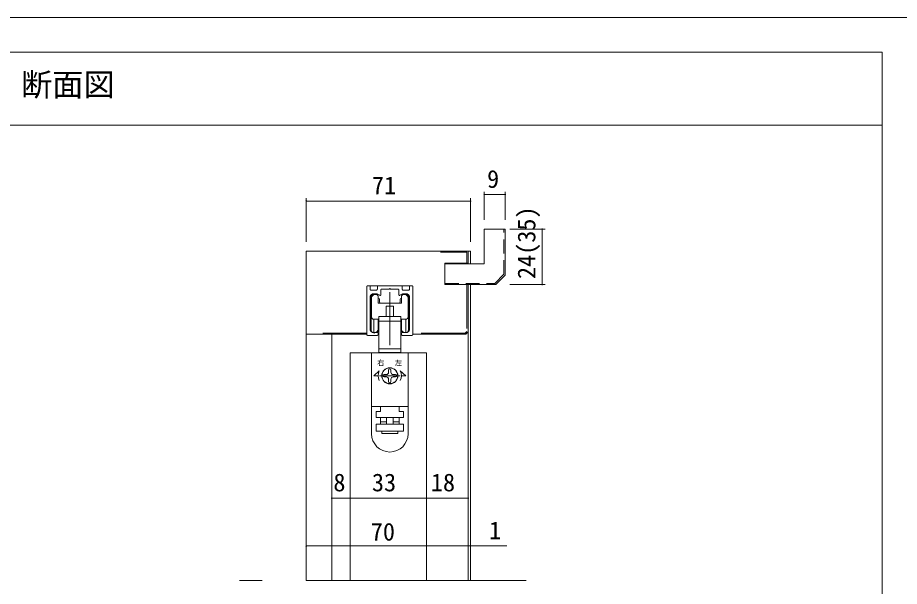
# Model space of a CAD drawing. Units: millimetres on the paper, enlarged 10 times, with parts at other scales. Extents: x -2000 to 2000, y -1385 to 1385.
# Drawn here: x -867 to 405, y 564 to 1385 of the extents above; entities that cross this region are included whole.
import ezdxf
from ezdxf.enums import TextEntityAlignment as Align

# ---------------------------------------------------------------- set-up
doc = ezdxf.new("R2010")
doc.units = ezdxf.units.MM
doc.header["$LTSCALE"] = 10
for name, pattern in [('USER2', [9.525, 6.35, -3.175]), ('USER3', [31.75, 15.875, -3.175, 3.175, -3.175, 3.175, -3.175]), ('USER4', [50.8, 31.75, -6.35, 6.35, -6.35]), ('USER9', [3, 2, -1])]:
    doc.linetypes.add(name, pattern=pattern)
doc.layers.add('1-1_0', color=7, linetype='Continuous', lineweight=20)
doc.layers.add('2-0_18', color=7, linetype='Continuous', lineweight=20)
doc.styles.add('ＭＳ ゴシック', font='')
doc.styles.get('ＭＳ ゴシック').set_extended_font_data('MS Gothic')

msp = doc.modelspace()

# ---------------------------------------------------------------- linework, layer by layer
at = {"layer": '1-1_0'}
for p, q in [((-1950, 1335), (380, 1335)), ((380, -67.5), (380, 1335)), ((-1950, 1230), (380, 1230))]:
    msp.add_line(p, q, dxfattribs=at)
msp.add_lwpolyline([(-2000, -1385), (2000, -1385), (2000, 1385), (-2000, 1385)], close=True, dxfattribs=at)
at = {"layer": '2-0_18', "color": 4, "lineweight": 9}
for p, q in [((-193.62, 1093.25), (-193.62, 1133.84)), ((-193.62, 1093.25), (-193.62, 1133.8)), ((-163.62, 1093.25), (-163.62, 1133.8)), ((-450.29, 1061.59), (-450.29, 1124.53)), ((-450.29, 1120.36), (-213.62, 1120.36)), ((-213.62, 1061.59), (-213.62, 1124.53)), ((-193.62, 1129.63), (-163.62, 1129.63)), ((-156.85, 1079.92), (-105.98, 1079.92)), ((-110.15, 999.92), (-110.15, 1079.92)), ((-156.85, 999.92), (-105.98, 999.92))]:
    msp.add_line(p, q, dxfattribs=at)
at = {"layer": '2-0_18'}
for p, q in [((-193.62, 1029.92), (-193.62, 1079.92)), ((-163.62, 1079.92), (-193.62, 1079.92)), ((-163.62, 1013.22), (-163.62, 1079.92)), ((-450.29, 1048.25), (-216.96, 1048.25)), ((-450.29, 1048.25), (-450.29, 572.77)), ((-216.96, 1048.25), (-216.96, 1030.92)), ((-213.62, 1048.25), (-216.96, 1048.25)), ((-216.96, 1048.25), (-216.96, 1030.92)), ((-213.62, 1048.25), (-213.62, 1029.92)), ((-250.29, 1030.92), (-216.96, 1030.92)), ((-250.29, 1030.92), (-250.29, 999.92)), ((-250.29, 1029.92), (-250.29, 999.92)), ((-250.29, 1029.92), (-193.62, 1029.92)), ((-163.62, 1013.22), (-176.92, 999.92)), ((-363.21, 928.26), (-363.21, 996.59)), ((-361.54, 998.26), (-299.87, 998.26)), ((-296.54, 996.59), (-296.54, 928.26)), ((-250.29, 999.92), (-216.96, 999.92)), ((-250.29, 999.92), (-176.92, 999.92)), ((-216.96, 999.92), (-216.96, 931.59)), ((-216.96, 999.92), (-216.96, 572.77)), ((-213.62, 999.92), (-213.62, 572.77)), ((-356.21, 981.56), (-356.21, 953.25)), ((-353.36, 985.1), (-355.72, 982.74)), ((-352.19, 985.59), (-349.88, 985.59)), ((-346.54, 973.25), (-346.54, 982.25)), ((-313.21, 982.25), (-313.21, 973.25)), ((-309.88, 985.59), (-307.57, 985.59)), ((-306.39, 985.1), (-304.03, 982.74)), ((-303.54, 981.56), (-303.54, 953.25)), ((-357.21, 978.59), (-357.21, 933.92)), ((-313.21, 973.25), (-346.54, 973.25)), ((-344.88, 978.59), (-344.88, 974.92)), ((-335.21, 968.59), (-335.21, 953.93)), ((-324.54, 968.59), (-335.21, 968.59)), ((-324.54, 953.93), (-324.54, 968.59)), ((-314.88, 978.59), (-314.88, 974.92)), ((-302.54, 978.59), (-302.54, 933.92)), ((-314.02, 947.25), (-314.02, 953.93)), ((-346.54, 949.92), (-352.88, 949.92)), ((-345.73, 947.25), (-314.02, 947.25)), ((-345.73, 947.25), (-345.73, 906.92)), ((-314.02, 906.92), (-314.02, 947.25)), ((-313.21, 949.92), (-306.88, 949.92)), ((-347.82, 932.25), (-345.73, 932.25)), ((-314.02, 932.25), (-311.93, 932.25)), ((-220.29, 928.25), (-216.96, 931.59)), ((-363.21, 928.25), (-450.29, 928.25)), ((-413.62, 928.25), (-413.62, 572.77)), ((-296.54, 928.25), (-256.96, 928.25)), ((-220.29, 928.25), (-266.96, 928.25)), ((-216.96, 923.25), (-216.96, 730.88)), ((-314.02, 901.92), (-314.02, 906.92)), ((-386.96, 901.59), (-386.96, 572.77)), ((-386.96, 901.59), (-276.96, 901.59)), ((-345.73, 901.92), (-314.02, 901.92)), ((-343.18, 901.92), (-343.18, 901.59)), ((-316.52, 901.59), (-316.52, 901.92)), ((-276.96, 901.59), (-276.96, 572.77)), ((-356.21, 784.59), (-356.21, 823.92)), ((-303.54, 784.59), (-303.54, 823.92)), ((-413.62, 789.77), (-413.62, 730.88)), ((-386.96, 789.77), (-386.96, 730.88)), ((-386.96, 789.77), (-386.96, 730.88)), ((-276.96, 789.77), (-276.96, 730.88)), ((-276.96, 789.77), (-276.96, 730.88)), ((-386.96, 691.76), (-413.62, 691.76)), ((-276.96, 691.76), (-386.96, 691.76)), ((-276.96, 691.76), (-216.96, 691.76)), ((-450.29, 677.45), (-450.29, 618.56)), ((-216.96, 677.45), (-216.96, 618.56)), ((-216.96, 677.45), (-216.96, 618.56)), ((-213.62, 677.45), (-213.62, 618.56)), ((-213.62, 677.45), (-213.62, 618.56)), ((-216.96, 622.73), (-450.29, 622.73)), ((-160.97, 622.73), (-216.96, 622.73))]:
    msp.add_line(p, q, dxfattribs=at)
at = {"layer": '2-0_18', "linetype": 'USER9'}
for p, q in [((-165.29, 1014.89), (-165.29, 1079.92)), ((-165.29, 1014.89), (-178.59, 1001.59)), ((-250.29, 1001.59), (-178.59, 1001.59))]:
    msp.add_line(p, q, dxfattribs=at)
at = {"layer": '2-0_18', "linetype": 'USER2'}
for p, q in [((-256.96, 1046.59), (-218.62, 1046.59)), ((-218.62, 1046.59), (-218.62, 1030.92)), ((-218.62, 999.92), (-218.62, 932.28)), ((-363.21, 929.92), (-450.29, 929.92)), ((-220.98, 929.92), (-296.54, 929.92)), ((-220.98, 929.92), (-218.62, 932.28))]:
    msp.add_line(p, q, dxfattribs=at)
at = {"layer": '2-0_18', "color": 6, "linetype": 'USER3', "lineweight": 18}
for p, q in [((-361.54, 998.26), (-359.87, 998.26)), ((-358.21, 996.59), (-358.21, 993.26)), ((-347.87, 993.26), (-347.87, 996.59)), ((-342.87, 985.24), (-342.87, 992.26)), ((-316.87, 992.26), (-316.87, 985.24)), ((-311.87, 996.59), (-311.87, 993.26)), ((-301.54, 993.26), (-301.54, 996.59)), ((-299.87, 998.26), (-298.21, 998.26)), ((-358.21, 981.59), (-358.21, 935.59)), ((-356.54, 991.59), (-349.54, 991.59)), ((-310.21, 991.59), (-303.21, 991.59)), ((-301.54, 935.59), (-301.54, 981.59)), ((-353.21, 930.59), (-347.54, 930.59)), ((-346.54, 929.59), (-346.54, 928.26)), ((-313.21, 928.26), (-313.21, 929.59)), ((-312.21, 930.59), (-306.54, 930.59)), ((-348.21, 926.59), (-361.54, 926.59)), ((-298.21, 926.59), (-311.54, 926.59))]:
    msp.add_line(p, q, dxfattribs=at)
at = {"layer": '2-0_18', "lineweight": 18}
for p, q in [((-356.87, 934.59), (-356.87, 981.26)), ((-302.87, 934.59), (-302.87, 981.26)), ((-352.89, 930.59), (-352.87, 949.92)), ((-346.54, 935.59), (-346.54, 949.92)), ((-346.54, 946.26), (-345.73, 946.26)), ((-313.21, 946.26), (-314.02, 946.26)), ((-313.21, 935.59), (-313.21, 949.92)), ((-306.86, 930.59), (-306.88, 949.92)), ((-352.87, 930.59), (-351.54, 930.59)), ((-306.87, 930.59), (-308.21, 930.59)), ((-356.21, 901.59), (-356.21, 823.92)), ((-303.54, 901.59), (-356.21, 901.59)), ((-303.54, 901.59), (-303.54, 823.92)), ((-352.97, 868.25), (-345, 875.25)), ((-352.97, 868.25), (-346.54, 868.25)), ((-344.76, 868.25), (-314.99, 868.25)), ((-334.88, 869.92), (-338.21, 869.92)), ((-338.21, 866.59), (-334.88, 866.59)), ((-331.54, 876.59), (-331.54, 873.25)), ((-328.21, 873.25), (-328.21, 876.59)), ((-321.54, 869.92), (-324.88, 869.92)), ((-324.88, 866.59), (-321.54, 866.59)), ((-306.78, 868.25), (-314.75, 875.25)), ((-306.78, 868.25), (-313.21, 868.25)), ((-331.54, 863.25), (-331.54, 859.92)), ((-328.21, 859.92), (-328.21, 863.25)), ((-303.54, 823.92), (-356.21, 823.92)), ((-343.21, 816.59), (-349.54, 816.59)), ((-349.54, 816.59), (-349.54, 814.92)), ((-343.21, 816.59), (-343.21, 823.92)), ((-316.54, 823.92), (-316.54, 816.59)), ((-310.21, 816.59), (-316.54, 816.59)), ((-310.21, 814.92), (-310.21, 816.59)), ((-310.21, 814.92), (-310.21, 808.25)), ((-343.21, 801.59), (-343.21, 808.25)), ((-343.21, 801.59), (-334.88, 801.59)), ((-343.21, 798.25), (-343.21, 801.59)), ((-334.88, 808.25), (-334.88, 798.25)), ((-324.88, 808.25), (-324.88, 798.25)), ((-316.54, 808.25), (-316.54, 801.59)), ((-349.54, 788.25), (-349.54, 798.25)), ((-349.54, 798.25), (-310.21, 798.25)), ((-341.54, 788.25), (-341.54, 784.92))]:
    msp.add_line(p, q, dxfattribs=at)
at = {"layer": '2-0_18', "color": 3, "linetype": 'USER4', "lineweight": 18}
msp.add_line((-329.87, 988.99), (-329.87, 912.32), dxfattribs=at)
at = {"layer": '2-0_18', "color": 2, "lineweight": 18}
msp.add_line((-352.22, 931.39), (-352.22, 929.45), dxfattribs=at)
at = {"layer": '2-0_18', "linetype": 'USER4'}
msp.add_line((-133.08, 572.77), (-546.42, 572.77), dxfattribs=at)
at = {"layer": '2-0_18', "color": 6, "linetype": 'USER3', "lineweight": 18}
for points in [[(-346.21, 998.26), (-329.87, 998.26), (-313.54, 998.26)], [(-341.87, 993.26), (-330.87, 993.26), (-329.87, 994.26), (-328.87, 993.26), (-317.87, 993.26)], [(-344.37, 984.38), (-348.21, 986.59), (-353.21, 986.59)], [(-306.54, 986.59), (-311.54, 986.59), (-315.37, 984.38)]]:
    msp.add_lwpolyline(points, dxfattribs=at)
at = {"layer": '2-0_18'}
for points in [[(-345.73, 947.25), (-345.73, 953.93), (-314.02, 953.93)], [(-345.73, 901.92), (-345.73, 906.92), (-314.02, 906.92)]]:
    msp.add_lwpolyline(points, dxfattribs=at)
at = {"layer": '2-0_18', "lineweight": 18}
for points in [[(-310.21, 808.25), (-349.54, 808.25), (-349.54, 814.92)], [(-324.88, 801.59), (-316.54, 801.59), (-316.54, 798.25)], [(-310.21, 798.25), (-310.21, 788.25), (-349.54, 788.25)], [(-318.21, 788.25), (-318.21, 784.92), (-341.54, 784.92)]]:
    msp.add_lwpolyline(points, dxfattribs=at)
for radius in [11.67, 11.33]:
    msp.add_circle((-329.88, 868.25), radius, dxfattribs=at)
at = {"layer": '2-0_18', "color": 4, "lineweight": 9}
for centre, start, end in [((-450.29, 1120.36), 0, 180), ((-450.29, 1120.36), 180, 0), ((-213.62, 1120.36), 0, 180), ((-213.62, 1120.36), 180, 0), ((-193.62, 1129.67), 0, 180), ((-193.62, 1129.63), 0, 180), ((-193.62, 1129.67), 180, 0), ((-193.62, 1129.63), 180, 0), ((-163.62, 1129.63), 0, 180), ((-163.62, 1129.63), 180, 0), ((-110.15, 1079.92), 90, 270), ((-110.15, 1079.92), 270, 90), ((-110.15, 999.92), 90, 270), ((-110.15, 999.92), 90, 270), ((-110.15, 999.92), 270, 90), ((-110.15, 999.92), 270, 90)]:
    msp.add_arc(centre, 0.521, start, end, dxfattribs=at)
at = {"layer": '2-0_18', "color": 6, "linetype": 'USER3', "lineweight": 18}
for centre, radius, start, end in [((-361.54, 996.59), 1.67, 90, 180), ((-359.87, 996.59), 1.67, 360, 90), ((-356.54, 993.26), 1.67, 180, 270), ((-349.54, 993.26), 1.67, 270, 0), ((-346.21, 996.59), 1.67, 90, 180), ((-341.87, 992.26), 1, 90, 180), ((-317.87, 992.26), 1, 0, 90), ((-313.54, 996.59), 1.67, 360, 90), ((-310.21, 993.26), 1.67, 180, 270), ((-303.21, 993.26), 1.67, 270, 0), ((-299.87, 996.59), 1.67, 90, 180), ((-298.21, 996.59), 1.67, 360, 90), ((-353.21, 981.59), 5, 90, 180), ((-343.87, 985.24), 1, 240, 0), ((-315.87, 985.24), 1, 180, 300), ((-306.54, 981.59), 5, 0, 90), ((-353.21, 935.59), 5, 180, 270), ((-347.54, 929.59), 1, 360, 90), ((-312.21, 929.59), 1, 90, 180), ((-306.54, 935.59), 5, 270, 0), ((-361.54, 928.26), 1.67, 180, 270), ((-348.21, 928.26), 1.67, 270, 0), ((-311.54, 928.26), 1.67, 180, 270), ((-298.21, 928.26), 1.67, 270, 0)]:
    msp.add_arc(centre, radius, start, end, dxfattribs=at)
at = {"layer": '2-0_18'}
for centre, radius, start, end in [((-355.54, 978.59), 1.67, 143.10953, 180), ((-354.54, 981.56), 1.67, 135, 180), ((-352.19, 983.92), 1.67, 90, 135), ((-349.88, 982.25), 3.33, 360, 90), ((-346.54, 978.59), 1.67, 360, 90), ((-313.21, 978.59), 1.67, 90, 180), ((-309.88, 982.25), 3.33, 90, 180), ((-307.57, 983.92), 1.67, 45, 90), ((-305.21, 981.56), 1.67, 0, 45), ((-304.21, 978.59), 1.67, 0, 36.78801), ((-343.21, 974.92), 1.67, 180, 270), ((-316.54, 974.92), 1.67, 270, 0), ((-352.88, 953.25), 3.33, 180, 270), ((-346.54, 946.59), 3.33, 75.95044, 90), ((-313.21, 946.59), 3.33, 90, 104.0179), ((-306.88, 953.25), 3.33, 270, 360), ((-355.54, 933.92), 1.67, 180, 245.90184), ((-304.21, 933.92), 1.67, 294.19339, 360), ((-329.88, 784.59), 26.33, 180, 0), ((-413.62, 691.76), 0.521, 0, 180), ((-413.62, 691.76), 0.521, 180, 0), ((-386.96, 691.76), 0.521, 0, 180), ((-386.96, 691.76), 0.521, 0, 180), ((-386.96, 691.76), 0.521, 180, 0), ((-386.96, 691.76), 0.521, 180, 0), ((-276.96, 691.76), 0.521, 0, 180), ((-276.96, 691.76), 0.521, 0, 180), ((-276.96, 691.76), 0.521, 180, 0), ((-276.96, 691.76), 0.521, 180, 0), ((-216.96, 691.76), 0.521, 0, 180), ((-216.96, 691.76), 0.521, 180, 0), ((-450.29, 622.73), 0.521, 0, 180), ((-216.96, 622.73), 0.521, 0, 180), ((-216.96, 622.73), 0.521, 0, 180), ((-213.62, 622.73), 0.521, 0, 180), ((-213.62, 622.73), 0.521, 0, 180), ((-450.29, 622.73), 0.521, 180, 0), ((-216.96, 622.73), 0.521, 180, 0), ((-216.96, 622.73), 0.521, 180, 0), ((-213.62, 622.73), 0.521, 180, 0), ((-213.62, 622.73), 0.521, 180, 0)]:
    msp.add_arc(centre, radius, start, end, dxfattribs=at)
at = {"layer": '2-0_18', "lineweight": 18}
for centre, radius, start, end in [((-352.87, 981.26), 4, 94.64843, 180), ((-306.87, 981.26), 4, 0, 85.35157), ((-352.87, 934.59), 4, 180, 270), ((-351.54, 935.59), 5, 270, 0), ((-308.21, 935.59), 5, 180, 270), ((-306.87, 934.59), 4, 270, 0), ((-329.88, 876.59), 1.67, 90, 180), ((-329.88, 876.59), 1.67, 0, 90), ((-329.88, 868.25), 16.67, 155.16542, 204.83459), ((-338.21, 868.25), 1.67, 90, 180), ((-338.21, 868.25), 1.67, 180, 270), ((-334.88, 873.25), 3.33, 270, 0), ((-334.88, 863.25), 3.33, 0, 90), ((-324.88, 873.25), 3.33, 180, 270), ((-324.88, 863.25), 3.33, 90, 180), ((-321.54, 868.25), 1.67, 0, 90), ((-321.54, 868.25), 1.67, 270, 0), ((-329.88, 868.25), 16.67, 335.16541, 24.83458), ((-329.88, 859.92), 1.67, 180, 270), ((-329.88, 859.92), 1.67, 270, 0)]:
    msp.add_arc(centre, radius, start, end, dxfattribs=at)

# ---------------------------------------------------------------- texts
at = {"layer": '1-1_0', "style": 'ＭＳ ゴシック'}
msp.add_text('断面図', height=32.99, dxfattribs=at).set_placement((-861.74, 1261.98), align=Align.BOTTOM_LEFT)
at = {"layer": '2-0_18', "style": 'ＭＳ ゴシック'}
for s, height, p in [('9', 25.66, (-189.6, 1131.72)), ('71', 25.66, (-355.68, 1122.45)), ('右', 7.33, (-348.11, 881.12)), ('左', 7.33, (-322.51, 880.92)), ('8', 25.66, (-411.26, 693.85)), ('33', 25.66, (-355.68, 693.85)), ('18', 25.66, (-270.68, 693.85)), ('70', 25.66, (-357.3, 622.73)), ('1', 25.66, (-186.59, 624.79))]:
    msp.add_text(s, height=height, dxfattribs=at).set_placement(p, align=Align.BOTTOM_LEFT)
msp.add_text('24(35)', height=25.66, rotation=90, dxfattribs=at).set_placement((-112.23, 1007.86), align=Align.BOTTOM_LEFT)

doc.saveas('drawing.dxf')
